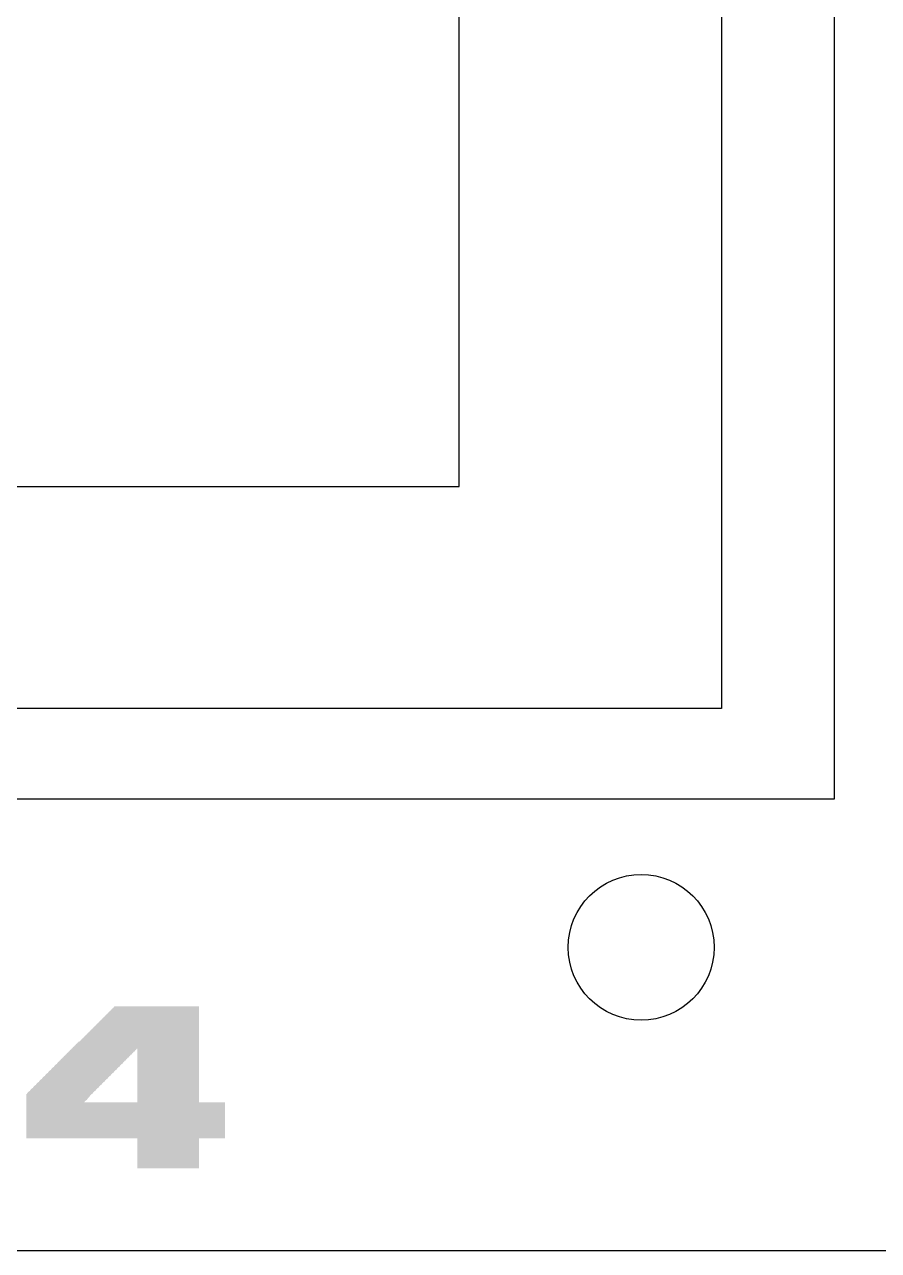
# Model space of a CAD drawing. Extents: x 0 to 124, y 0 to 91.
# Drawn here: x 50.78 to 71.27, y 0 to 29.41 of the extents above; entities that cross this region are included whole.
import ezdxf

# ---------------------------------------------------------------- set-up
doc = ezdxf.new("R2010")
doc.units = 0
doc.layers.add('20', color=30, linetype='CONTINUOUS')
doc.layers.add('21', color=253, linetype='CONTINUOUS')

# ---------------------------------------------------------------- blocks, each defined once
blk = doc.blocks.new('RECT')
blk.add_solid([(-0.5, -0.5), (0.5, -0.5), (-0.5, 0.5), (0.5, 0.5)])

msp = doc.modelspace()

# ---------------------------------------------------------------- linework, layer by layer
at = {"layer": '20'}
msp.add_line((11, 0), (112.5, 0), dxfattribs=at)
msp.add_circle((65.5756, 7.2734), 1.75, dxfattribs=at)
at = {"layer": '21'}
for p, q in [((70.21, 58.83), (70.21, 10.83)), ((67.5, 57), (67.5, 13)), ((61.21, 18.33), (61.21, 51.33)), ((22.21, 18.33), (61.21, 18.33)), ((67.5, 13), (15.5, 13)), ((70.21, 10.83), (13.21, 10.83))]:
    msp.add_line(p, q, dxfattribs=at)

# ---------------------------------------------------------------- block references
at = {"layer": '21', "yscale": 0.0144}
for p, xscale in [((53.8209, 5.5943), 2.2896), ((53.8281, 5.6086), 2.2752), ((53.8353, 5.6231), 2.2608), ((53.8425, 5.6375), 2.2464), ((53.8497, 5.6519), 2.232), ((53.8569, 5.6663), 2.2176), ((53.8641, 5.6806), 2.2032), ((53.8713, 5.6951), 2.1888), ((53.8785, 5.7095), 2.1744), ((53.8857, 5.7239), 2.16), ((53.8929, 5.7382), 2.1456), ((53.9001, 5.7527), 2.1312), ((53.9073, 5.7671), 2.1168), ((53.9145, 5.7815), 2.1024), ((53.9217, 5.7959), 2.088), ((53.9289, 5.8102), 2.0736), ((53.9361, 5.8247), 2.0592), ((53.9433, 5.8391), 2.0448), ((53.9505, 5.8535), 2.0304), ((53.6697, 5.2919), 2.592), ((53.6769, 5.3063), 2.5776), ((53.6841, 5.3207), 2.5632), ((53.6913, 5.335), 2.5488), ((53.6985, 5.3495), 2.5344), ((53.7057, 5.3639), 2.52), ((53.7129, 5.3783), 2.5056), ((53.7201, 5.3927), 2.4912), ((53.7273, 5.407), 2.4768), ((53.7345, 5.4215), 2.4624), ((53.7417, 5.4359), 2.448), ((53.7489, 5.4503), 2.4336), ((53.7561, 5.4647), 2.4192), ((53.7633, 5.479), 2.4048), ((53.7705, 5.4935), 2.3904), ((53.7777, 5.5079), 2.376), ((53.7849, 5.5223), 2.3616), ((53.7921, 5.5366), 2.3472), ((53.7993, 5.5511), 2.3328), ((53.8065, 5.5655), 2.3184), ((53.8137, 5.5799), 2.304), ((53.5185, 5.0038), 2.8944), ((53.5329, 5.0183), 2.8656), ((53.5401, 5.0327), 2.8512), ((53.5473, 5.0471), 2.8368), ((53.5545, 5.0615), 2.8224), ((53.5617, 5.0758), 2.808), ((53.5689, 5.0903), 2.7936), ((53.5761, 5.1047), 2.7792), ((53.5833, 5.1191), 2.7648), ((53.5905, 5.1334), 2.7504), ((53.5977, 5.1479), 2.736), ((53.6049, 5.1623), 2.7216), ((53.6121, 5.1767), 2.7072), ((53.6193, 5.1911), 2.6928), ((53.6265, 5.2054), 2.6784), ((53.6337, 5.2199), 2.664), ((53.6409, 5.2343), 2.6496), ((53.6481, 5.2487), 2.6352), ((53.6553, 5.2631), 2.6208), ((53.6625, 5.2774), 2.6064), ((52.5537, 4.7015), 1.5696), ((52.5681, 4.7159), 1.5696), ((52.5825, 4.7302), 1.5696), ((52.5969, 4.7447), 1.5696), ((52.6113, 4.7591), 1.5696), ((52.6257, 4.7735), 1.5696), ((52.6401, 4.7879), 1.5696), ((52.6545, 4.8022), 1.5696), ((52.6689, 4.8167), 1.5696), ((52.6833, 4.8311), 1.5696), ((53.4393, 4.8455), 3.0528), ((53.4465, 4.8599), 3.0384), ((53.4537, 4.8742), 3.024), ((53.4609, 4.8887), 3.0096), ((53.4681, 4.9031), 2.9952), ((53.4753, 4.9175), 2.9808), ((53.4825, 4.9318), 2.9664), ((53.4897, 4.9463), 2.952), ((53.4969, 4.9607), 2.9376), ((53.5041, 4.9751), 2.9232), ((53.5113, 4.9895), 2.9088), ((54.2241, 4.8311), 1.4832), ((54.2241, 4.8167), 1.4832), ((54.2241, 4.8022), 1.4832), ((54.2241, 4.7879), 1.4832), ((54.2241, 4.7735), 1.4832), ((54.2241, 4.7591), 1.4832), ((54.2241, 4.7447), 1.4832), ((54.2241, 4.7302), 1.4832), ((54.2241, 4.7159), 1.4832), ((54.2241, 4.7015), 1.4832), ((52.2657, 4.4135), 1.5696), ((52.2801, 4.4279), 1.5696), ((52.2945, 4.4423), 1.5696), ((52.3089, 4.4566), 1.5696), ((52.3233, 4.471), 1.5696), ((52.3377, 4.4855), 1.5696), ((52.3521, 4.4999), 1.5696), ((52.3665, 4.5143), 1.5696), ((52.3809, 4.5286), 1.5696), ((52.3953, 4.5431), 1.5696), ((52.4097, 4.5575), 1.5696), ((52.4241, 4.5719), 1.5696), ((52.4385, 4.5863), 1.5696), ((52.4529, 4.6006), 1.5696), ((52.4673, 4.6151), 1.5696), ((52.4817, 4.6295), 1.5696), ((52.4961, 4.6439), 1.5696), ((52.5105, 4.6582), 1.5696), ((52.5249, 4.6726), 1.5696), ((52.5393, 4.6871), 1.5696), ((54.2241, 4.6871), 1.4832), ((54.2241, 4.6726), 1.4832), ((54.2241, 4.6582), 1.4832), ((54.2241, 4.6439), 1.4832), ((54.2241, 4.6295), 1.4832), ((54.2241, 4.6151), 1.4832), ((54.2241, 4.6006), 1.4832), ((54.2241, 4.5863), 1.4832), ((54.2241, 4.5719), 1.4832), ((54.2241, 4.5575), 1.4832), ((54.2241, 4.5431), 1.4832), ((54.2241, 4.5286), 1.4832), ((54.2241, 4.5143), 1.4832), ((54.2241, 4.4999), 1.4832), ((54.2241, 4.4855), 1.4832), ((54.2241, 4.471), 1.4832), ((54.2241, 4.4566), 1.4832), ((54.2241, 4.4423), 1.4832), ((54.2241, 4.4279), 1.4832), ((54.2241, 4.4135), 1.4832), ((51.9633, 4.1111), 1.5696), ((51.9777, 4.1254), 1.5696), ((51.9921, 4.1399), 1.5696), ((52.0065, 4.1543), 1.5696), ((52.0209, 4.1687), 1.5696), ((52.0353, 4.1831), 1.5696), ((52.0497, 4.1974), 1.5696), ((52.0641, 4.2119), 1.5696), ((52.0785, 4.2263), 1.5696), ((52.0929, 4.2407), 1.5696), ((52.1073, 4.255), 1.5696), ((52.1217, 4.2694), 1.5696), ((52.1361, 4.2839), 1.5696), ((52.1505, 4.2983), 1.5696), ((52.1649, 4.3127), 1.5696), ((52.1793, 4.327), 1.5696), ((52.1937, 4.3415), 1.5696), ((52.2081, 4.3559), 1.5696), ((52.2225, 4.3703), 1.5696), ((52.2369, 4.3847), 1.5696), ((52.2513, 4.399), 1.5696), ((54.2241, 4.399), 1.4832), ((54.2241, 4.3847), 1.4832), ((54.2241, 4.3703), 1.4832), ((54.2241, 4.3559), 1.4832), ((54.2241, 4.3415), 1.4832), ((54.2241, 4.327), 1.4832), ((54.2241, 4.3127), 1.4832), ((54.2241, 4.2983), 1.4832), ((54.2241, 4.2839), 1.4832), ((54.2241, 4.2694), 1.4832), ((54.2241, 4.255), 1.4832), ((54.2241, 4.2407), 1.4832), ((54.2241, 4.2263), 1.4832), ((54.2241, 4.2119), 1.4832), ((54.2241, 4.1974), 1.4832), ((54.2241, 4.1831), 1.4832), ((54.2241, 4.1687), 1.4832), ((54.2241, 4.1543), 1.4832), ((54.2241, 4.1399), 1.4832), ((54.2241, 4.1254), 1.4832), ((54.2241, 4.1111), 1.4832), ((51.6753, 3.8231), 1.5696), ((51.6897, 3.8375), 1.5696), ((51.7041, 3.8519), 1.5696), ((51.7185, 3.8662), 1.5696), ((51.7329, 3.8807), 1.5696), ((51.7473, 3.8951), 1.5696), ((51.7617, 3.9095), 1.5696), ((51.7761, 3.9239), 1.5696), ((51.7905, 3.9383), 1.5696), ((51.8049, 3.9527), 1.5696), ((51.8193, 3.9671), 1.5696), ((51.8337, 3.9815), 1.5696), ((51.8481, 3.9959), 1.5696), ((51.8625, 4.0103), 1.5696), ((51.8769, 4.0247), 1.5696), ((51.8913, 4.0391), 1.5696), ((51.9057, 4.0534), 1.5696), ((51.9201, 4.0678), 1.5696), ((51.9345, 4.0823), 1.5696), ((51.9489, 4.0967), 1.5696), ((54.2241, 4.0967), 1.4832), ((54.2241, 4.0823), 1.4832), ((54.2241, 4.0678), 1.4832), ((54.2241, 4.0534), 1.4832), ((54.2241, 4.0391), 1.4832), ((54.2241, 4.0247), 1.4832), ((54.2241, 4.0103), 1.4832), ((54.2241, 3.9959), 1.4832), ((54.2241, 3.9815), 1.4832), ((54.2241, 3.9671), 1.4832), ((54.2241, 3.9527), 1.4832), ((54.2241, 3.9383), 1.4832), ((54.2241, 3.9239), 1.4832), ((54.2241, 3.9095), 1.4832), ((54.2241, 3.8951), 1.4832), ((54.2241, 3.8807), 1.4832), ((54.2241, 3.8662), 1.4832), ((54.2241, 3.8519), 1.4832), ((54.2241, 3.8375), 1.4832), ((54.2241, 3.8231), 1.4832), ((51.6033, 3.7511), 1.5696), ((51.5961, 3.7367), 1.5552), ((51.5889, 3.7223), 1.5408), ((51.5817, 3.7079), 1.5264), ((51.5745, 3.6935), 1.512), ((51.5673, 3.6791), 1.4976), ((51.5673, 3.6646), 1.4976), ((51.5601, 3.6503), 1.4832), ((51.5529, 3.6359), 1.4688), ((51.5457, 3.6215), 1.4544), ((51.5385, 3.6071), 1.44), ((51.5313, 3.5927), 1.4256), ((51.5241, 3.5783), 1.4112), ((51.5169, 3.5638), 1.3968), ((53.2017, 3.5495), 4.7664), ((53.2017, 3.5351), 4.7664), ((51.6177, 3.7654), 1.5696), ((51.6321, 3.7799), 1.5696), ((51.6465, 3.7943), 1.5696), ((51.6609, 3.8087), 1.5696), ((54.2241, 3.8087), 1.4832), ((54.2241, 3.7943), 1.4832), ((54.2241, 3.7799), 1.4832), ((54.2241, 3.7654), 1.4832), ((54.2241, 3.7511), 1.4832), ((54.2241, 3.7367), 1.4832), ((54.2241, 3.7223), 1.4832), ((54.2241, 3.7079), 1.4832), ((54.2241, 3.6935), 1.4832), ((54.2241, 3.6791), 1.4832), ((54.2241, 3.6646), 1.4832), ((54.2241, 3.6503), 1.4832), ((54.2241, 3.6359), 1.4832), ((54.2241, 3.6215), 1.4832), ((54.2241, 3.6071), 1.4832), ((54.2241, 3.5927), 1.4832), ((54.2241, 3.5783), 1.4832), ((54.2241, 3.5638), 1.4832), ((53.2017, 3.5207), 4.7664), ((53.2017, 3.5063), 4.7664), ((53.2017, 3.4919), 4.7664), ((53.2017, 3.4775), 4.7664), ((53.2017, 3.463), 4.7664), ((53.2017, 3.4487), 4.7664), ((53.2017, 3.4343), 4.7664), ((53.2017, 3.4199), 4.7664), ((53.2017, 3.4055), 4.7664), ((53.2017, 3.3911), 4.7664), ((53.2017, 3.3767), 4.7664), ((53.2017, 3.3622), 4.7664), ((53.2017, 3.3479), 4.7664), ((53.2017, 3.3335), 4.7664), ((53.2017, 3.3191), 4.7664), ((53.2017, 3.3047), 4.7664), ((53.2017, 3.2903), 4.7664), ((53.2017, 3.2759), 4.7664), ((53.2017, 3.2614), 4.7664), ((53.2017, 3.2471), 4.7664), ((53.2017, 3.2327), 4.7664), ((53.2017, 3.2183), 4.7664), ((53.2017, 3.2039), 4.7664), ((53.2017, 3.1895), 4.7664), ((53.2017, 3.1751), 4.7664), ((53.2017, 3.1606), 4.7664), ((53.2017, 3.1463), 4.7664), ((53.2017, 3.1319), 4.7664), ((53.2017, 3.1175), 4.7664), ((53.2017, 3.1031), 4.7664), ((53.2017, 3.0887), 4.7664), ((53.2017, 3.0743), 4.7664), ((53.2017, 3.0598), 4.7664), ((53.2017, 3.0455), 4.7664), ((53.2017, 3.0311), 4.7664), ((53.2017, 3.0167), 4.7664), ((53.2017, 3.0023), 4.7664), ((53.2017, 2.9879), 4.7664), ((53.2017, 2.9735), 4.7664), ((53.2017, 2.959), 4.7664), ((53.2017, 2.9447), 4.7664), ((53.2017, 2.9303), 4.7664), ((53.2017, 2.9159), 4.7664), ((53.2017, 2.9015), 4.7664), ((53.2017, 2.8871), 4.7664), ((53.2017, 2.8727), 4.7664), ((53.2017, 2.8582), 4.7664), ((53.2017, 2.8439), 4.7664), ((53.2017, 2.8295), 4.7664), ((53.2017, 2.8151), 4.7664), ((53.2017, 2.8007), 4.7664), ((53.2017, 2.7863), 4.7664), ((53.2017, 2.7719), 4.7664), ((53.2017, 2.7574), 4.7664), ((53.2017, 2.7431), 4.7664), ((53.2017, 2.7287), 4.7664), ((53.2017, 2.7143), 4.7664), ((53.2017, 2.6999), 4.7664), ((54.2241, 2.6855), 1.4832), ((54.2241, 2.6711), 1.4832), ((54.2241, 2.6566), 1.4832), ((54.2241, 2.6423), 1.4832), ((54.2241, 2.6279), 1.4832), ((54.2241, 2.6135), 1.4832), ((54.2241, 2.5991), 1.4832), ((54.2241, 2.5847), 1.4832), ((54.2241, 2.5703), 1.4832), ((54.2241, 2.5558), 1.4832), ((54.2241, 2.5415), 1.4832), ((54.2241, 2.5271), 1.4832), ((54.2241, 2.5127), 1.4832), ((54.2241, 2.4983), 1.4832), ((54.2241, 2.4839), 1.4832), ((54.2241, 2.4695), 1.4832), ((54.2241, 2.455), 1.4832), ((54.2241, 2.4407), 1.4832), ((54.2241, 2.4263), 1.4832), ((54.2241, 2.4119), 1.4832), ((54.2241, 2.3975), 1.4832), ((54.2241, 2.3831), 1.4832), ((54.2241, 2.3687), 1.4832), ((54.2241, 2.3542), 1.4832), ((54.2241, 2.3399), 1.4832), ((54.2241, 2.3255), 1.4832), ((54.2241, 2.3111), 1.4832), ((54.2241, 2.2967), 1.4832), ((54.2241, 2.2822), 1.4832), ((54.2241, 2.2679), 1.4832), ((54.2241, 2.2534), 1.4832), ((54.2241, 2.2391), 1.4832), ((54.2241, 2.2247), 1.4832), ((54.2241, 2.2103), 1.4832), ((54.2241, 2.1959), 1.4832), ((54.2241, 2.1814), 1.4832), ((54.2241, 2.1671), 1.4832), ((54.2241, 2.1526), 1.4832), ((54.2241, 2.1383), 1.4832), ((54.2241, 2.1239), 1.4832), ((54.2241, 2.1095), 1.4832), ((54.2241, 2.0951), 1.4832), ((54.2241, 2.0806), 1.4832), ((54.2241, 2.0663), 1.4832), ((54.2241, 2.0518), 1.4832), ((54.2241, 2.0375), 1.4832), ((54.2241, 2.0231), 1.4832), ((54.2241, 2.0087), 1.4832), ((54.2241, 1.9943), 1.4832), ((54.2241, 1.9799), 1.4832)]:
    msp.add_blockref('RECT', p, dxfattribs=dict(at, xscale=xscale))

doc.saveas('drawing.dxf')
